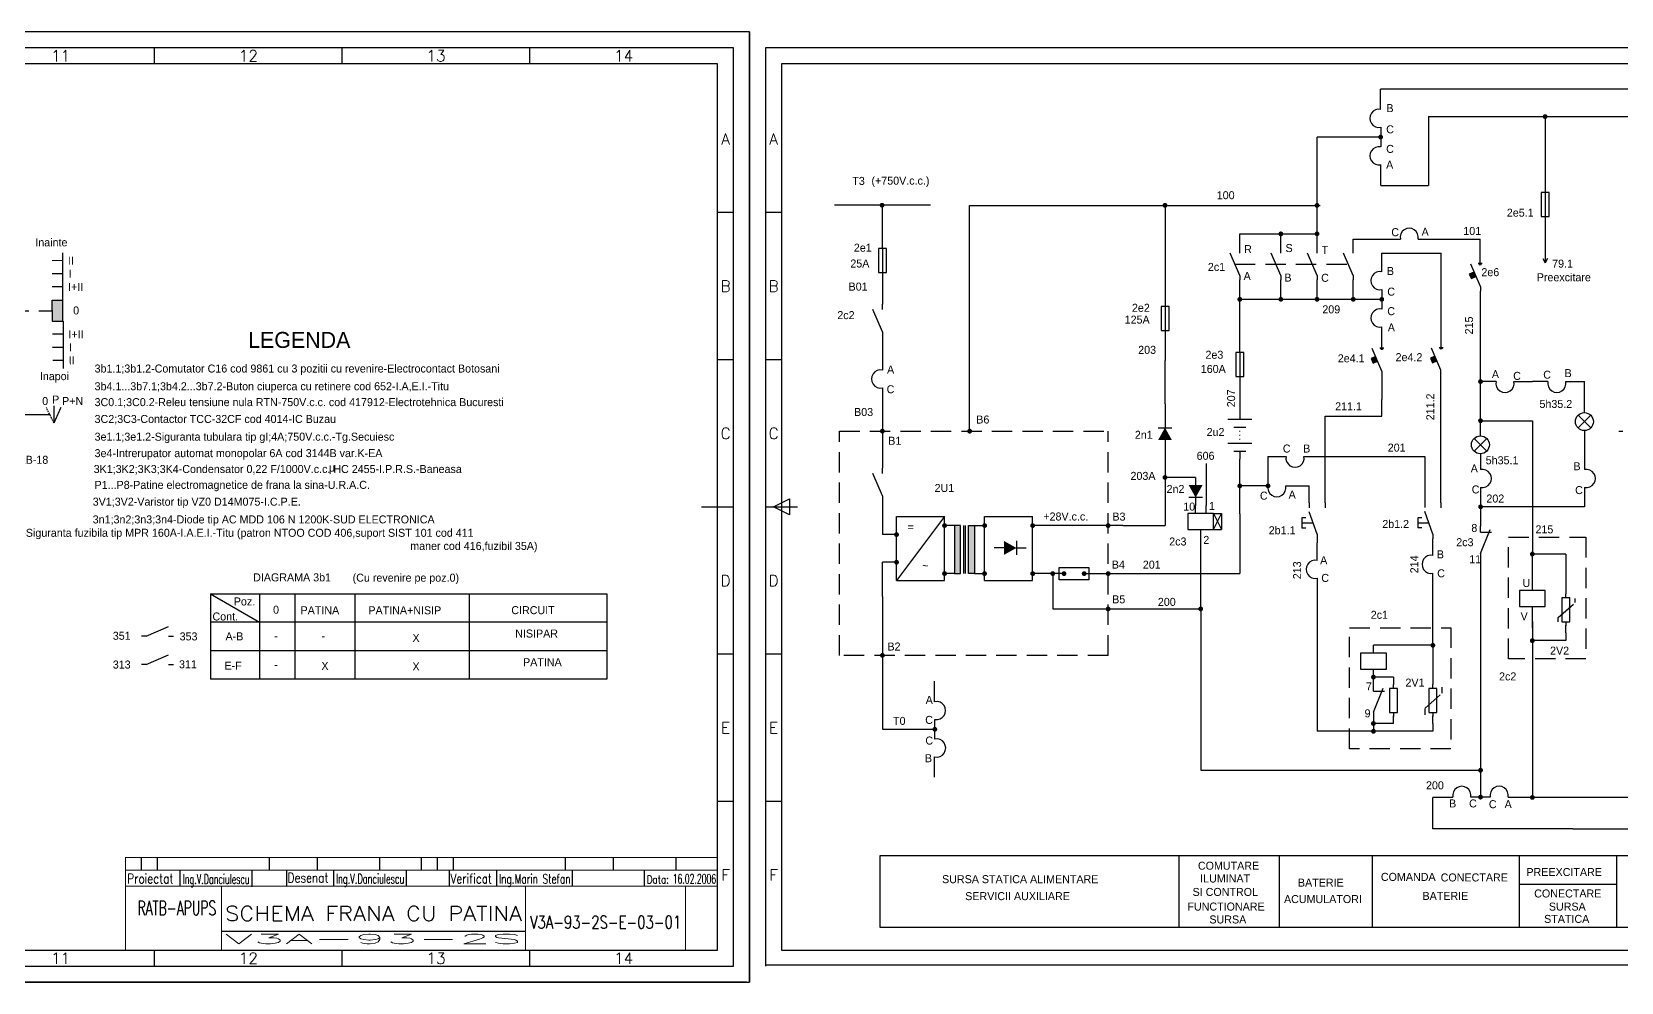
# Model space of a CAD drawing. Header units: millimetres. Extents: x 779 to 5457, y 14 to 905.
# Drawn here: x 2656.8 to 3153.5, y 310.9 to 607.9 of the extents above; entities that cross this region are included whole.
import ezdxf
from ezdxf.enums import TextEntityAlignment as Align

# ---------------------------------------------------------------- set-up
doc = ezdxf.new("R2010")
doc.units = ezdxf.units.MM
doc.linetypes.add('DASHED', pattern=[0.75, 0.5, -0.25])
doc.linetypes.add('DASHED2', pattern=[9.525, 6.35, -3.175])
doc.layers.add('INDICATOR', color=7, linetype='Continuous')
doc.styles.add('ISO', font='SIMPLEX.shx')
doc.styles.add('ROMANS', font='ROMANS.shx', dxfattribs={"width": 0.8})

# ---------------------------------------------------------------- blocks, each defined once
blk = doc.blocks.new('4a4')
at = {"color": 70}
for p, q in [((-185.96, 287), (-185.96, 292)), ((-127.32, 287), (-127.32, 292)), ((-68.68, 287), (-68.68, 292)), ((-5, 240.5), (-10, 240.5)), ((-5, 194.5), (-10, 194.5)), ((-15, 148.5), (-5, 148.5)), ((-5, 102.5), (-10, 102.5)), ((-5, 56.5), (-10, 56.5)), ((-185.96, 5), (-185.96, 10)), ((-127.32, 5), (-127.32, 10)), ((-68.68, 5), (-68.68, 10))]:
    blk.add_line(p, q, dxfattribs=at)
at = {"color": 240}
for points in [[(0, 0), (0, 297), (-841, 297), (-841, 0)], [(-5, 5), (-5, 292), (-836, 292), (-836, 5)]]:
    blk.add_lwpolyline(points, close=True, dxfattribs=at)
at = {"color": 70}
blk.add_lwpolyline([(-831, 287), (-831, 10), (-10, 10), (-10, 287)], close=True, dxfattribs=at)
at = {"color": 50, "style": 'ISO'}
for s, p in [('11', (-215.28, 289.48)), ('12', (-156.64, 289.48)), ('13', (-98, 289.48)), ('14', (-39.36, 289.48)), ('A', (-7.5, 263.5)), ('B', (-7.5, 217.5)), ('C', (-7.5, 171.5)), ('D', (-7.5, 125.5)), ('E', (-7.5, 79.5)), ('F', (-7.5, 33.5)), ('11', (-215.28, 7.48)), ('12', (-156.64, 7.48)), ('13', (-98, 7.48)), ('14', (-39.36, 7.48))]:
    blk.add_text(s, height=3.5, dxfattribs=at).set_placement(p, align=Align.MIDDLE)
blk = doc.blocks.new('indic-el')
at = {"layer": 'INDICATOR', "color": 1}
for p, q in [((-180, 25), (-180, 29)), ((-175, 25), (-175, 29)), ((-167.9, 20), (-167.9, 25)), ((-140, 25), (-140, 29)), ((-134.65, 20.08), (-134.65, 25.08)), ((-125, 25), (-125, 29)), ((-119.93, 20), (-119.93, 25)), ((-105.5, 25), (-105.5, 29)), ((-97.19, 20), (-97.19, 25)), ((-87.5, 25), (-87.5, 29)), ((-83.77, 20), (-83.77, 25)), ((-82.5, 25), (-82.5, 29)), ((-69.03, 20), (-69.03, 25)), ((-47.5, 25), (-47.5, 29)), ((-45.33, 20), (-45.33, 25)), ((-32.5, 25), (-32.5, 29)), ((-22.83, 20), (-22.83, 25)), ((-13, 25), (-13, 29)), ((-145.42, 19.8), (-145.42, 24.8)), ((-155, 6), (-60, 6))]:
    blk.add_line(p, q, dxfattribs=at)
at = {"layer": 'INDICATOR'}
blk.add_line((-92.5, 25), (-92.5, 29), dxfattribs=at)
at = {"layer": 'INDICATOR', "const_width": 0.3, "flags": 128}
for points in [[(0, 29), (-185, 29), (-185, 0)], [(0, 25), (-185, 25)], [(0, 20), (-185, 20)], [(-155, 0), (-155, 20)], [(-60, 0), (-60, 20)], [(-10, 0), (-10, 20)]]:
    blk.add_lwpolyline(points, dxfattribs=at)
at = {"layer": 'INDICATOR', "color": 1, "style": 'ROMANS', "width": 0.8}
for s, height, p in [('Proiectat', 3, (-184.48, 20.88)), ('Desenat', 3, (-134.37, 21.17)), ('Verificat', 3, (-83.49, 20.88)), ('Data:', 2.5, (-22.15, 20.88))]:
    blk.add_text(s, height=height, dxfattribs=at).set_placement(p)
at = {"layer": 'INDICATOR', "style": 'ROMANS', "width": 0.570908}
blk.add_text('RATB-APUPS', height=4.5, dxfattribs=at).set_placement((-181.28, 10.96), (-156.69, 10.96), align=Align.FIT)
at = {"layer": 'INDICATOR', "color": 1, "style": 'ROMANS'}
for tag, height, width, p, p2 in [('PROIECTAT', 3, 0.908325, (-167.12, 20.74), (-146.23, 20.74)), ('DESENAT', 3, 1.116423, (-119.25, 20.84), (-97.88, 20.84)), ('VERIFICAT', 3, 1.074468, (-68.34, 20.8), (-45.93, 20.8)), ('DATA', 3, 1.321041, (-14.04, 20.81), (-0.45, 20.81)), ('NUME_DESEN', 4.5, 2.080219, (-153.9, 9.22), (-61.18, 9.22)), ('NUMAR', 4, 2.383056, (-58.61, 6.76), (-11.4, 6.76)), ('ANS', 3, 11.421134, (-154.04, 2.01), (-61.04, 2.01))]:
    blk.add_attdef(tag, text='', height=height, dxfattribs=dict(at, width=width)).set_placement(p, p2, align=Align.FIT)

msp = doc.modelspace()

# ---------------------------------------------------------------- hatches: boundary and pattern name
msp.add_hatch(color=1).paths.add_polyline_path([(2666.47, 524.11), (2663.16, 524.11), (2663.16, 520.8), (2663.2, 517.49), (2666.47, 517.53)])

# ---------------------------------------------------------------- linework, layer by layer
at = {"color": 240}
for p, q in [((2881.12, 607.94), (2881.12, 310.94)), ((2886.12, 602.94), (2886.12, 315.94)), ((3317.12, 602.94), (2886.12, 602.94)), ((2670.12, 310.94), (2250.12, 310.94)), ((2880.12, 310.94), (2670.12, 310.94))]:
    msp.add_line(p, q, dxfattribs=at)
at = {"color": 70}
for p, q in [((2891.12, 597.94), (2891.12, 320.94)), ((3312.12, 597.94), (2891.12, 597.94)), ((2891.12, 551.44), (2886.12, 551.44)), ((2891.12, 505.44), (2886.12, 505.44)), ((2888.62, 459.44), (2893.62, 461.94)), ((2893.62, 461.94), (2893.62, 456.94)), ((2886.12, 459.44), (2896.12, 459.44)), ((2893.62, 456.94), (2888.62, 459.44)), ((2891.12, 413.44), (2886.12, 413.44)), ((2891.12, 367.44), (2886.12, 367.44)), ((2891.12, 320.94), (3312.12, 320.94))]:
    msp.add_line(p, q, dxfattribs=at)
at = {"color": 1}
for p, q in [((3166.11, 589.96), (3078.29, 589.96)), ((3078.29, 583.67), (3078.29, 589.96)), ((3093.21, 581.43), (3192.68, 581.43)), ((3093.21, 581.43), (3093.22, 559.9)), ((3129.67, 581.43), (3129.67, 563.21)), ((3078.3, 578.1), (3078.3, 571.98)), ((3078.3, 575.04), (3058.42, 575.04)), ((3058.42, 569.02), (3058.42, 575.04)), ((3058.42, 554.08), (3058.42, 569.02)), ((3078.31, 559.89), (3078.31, 566.42)), ((3129.67, 563.21), (3129.67, 535.82)), ((3078.31, 559.89), (3093.22, 559.9)), ((2907.67, 553.84), (2914.05, 553.84)), ((2914.05, 553.84), (2919.62, 553.84)), ((2919.62, 553.84), (2925.73, 553.84)), ((2922.6, 540.21), (2922.6, 553.74)), ((2925.73, 553.84), (2931.28, 553.84)), ((2931.28, 553.84), (2937.66, 553.84)), ((2949.87, 553.7), (3059.44, 553.7)), ((2949.87, 517.88), (2949.87, 553.7)), ((3010.91, 553.7), (3010.91, 505.21)), ((3058.42, 538.77), (3058.42, 553.7)), ((3034.27, 544.79), (3058.79, 544.79)), ((3034.27, 538.77), (3034.27, 544.79)), ((3047.1, 540.4), (3047.1, 544.79)), ((3069.73, 543.18), (3084.45, 543.18)), ((3069.73, 538.77), (3069.73, 543.18)), ((3090.03, 543.18), (3109.36, 543.18)), ((3109.36, 535.59), (3109.36, 543.18)), ((2666.47, 536.43), (2663.16, 536.41)), ((2666.47, 517.53), (2666.47, 538.89)), ((2922.6, 540.21), (2922.6, 532.71)), ((3034.27, 531.79), (3031.27, 538.79)), ((3047.1, 531.79), (3044.1, 538.79)), ((3047.1, 538.77), (3047.1, 540.4)), ((3058.42, 531.79), (3055.42, 538.79)), ((3069.73, 531.79), (3066.73, 538.79)), ((3078.63, 532.96), (3078.63, 538.75)), ((3078.63, 538.75), (3097.21, 538.75)), ((3097.21, 509.28), (3097.21, 538.75)), ((3128.92, 537.1), (3129.67, 535.73)), ((3130.42, 537.1), (3129.67, 535.73)), ((2666.47, 532.32), (2663.16, 532.3)), ((2922.6, 532.71), (2922.6, 531.46)), ((2922.6, 531.46), (2922.6, 528.26)), ((3034.27, 531.79), (3034.27, 530.41)), ((3047.1, 531.79), (3047.1, 530.41)), ((3058.42, 531.79), (3058.42, 530.41)), ((3069.73, 531.79), (3069.73, 530.41)), ((3109.51, 528.34), (3106.51, 535.34)), ((3108.73, 535.59), (3109.99, 535.59)), ((2666.47, 528.21), (2663.16, 528.19)), ((2922.6, 529.86), (2922.6, 522.81)), ((3034.27, 524.34), (3034.27, 530.41)), ((3047.1, 524.34), (3047.1, 530.41)), ((3058.42, 524.34), (3058.42, 530.41)), ((3069.73, 524.34), (3069.73, 530.41)), ((3078.64, 527.39), (3078.64, 521.27)), ((3109.51, 528.34), (3109.51, 526.84)), ((3109.51, 498.62), (3109.51, 526.84)), ((2663.16, 524.11), (2666.47, 524.11)), ((2663.16, 520.8), (2663.16, 524.11)), ((2922.6, 521.17), (2922.6, 522.81)), ((3034.27, 508.95), (3034.27, 524.75)), ((3034.27, 524.34), (3069.73, 524.34)), ((3078.64, 524.33), (3050.41, 524.33)), ((2663.16, 520.8), (2663.2, 517.49)), ((2663.2, 517.49), (2666.51, 517.53)), ((2666.74, 502.75), (2666.74, 517.53)), ((2922.6, 514.19), (2919.6, 521.19)), ((2949.87, 483.14), (2949.87, 517.88)), ((2666.56, 513.42), (2663.25, 513.4)), ((2922.6, 514.19), (2922.6, 502.24)), ((3078.64, 509.18), (3078.64, 515.7)), ((2666.61, 509.32), (2663.3, 509.3)), ((3034.27, 507.7), (3034.27, 508.95)), ((3034.27, 508.14), (3034.27, 508.58)), ((3034.27, 507.7), (3034.27, 500.2)), ((3078.64, 501.93), (3075.64, 508.93)), ((3078.01, 509.18), (3079.27, 509.18)), ((3097.11, 502.25), (3094.21, 509.03)), ((3096.58, 509.28), (3097.84, 509.28)), ((2666.66, 505.21), (2663.35, 505.19)), ((3010.91, 499.71), (3010.91, 505.21)), ((3078.64, 501.93), (3078.64, 493.02)), ((3097.11, 460.7), (3097.11, 502.25)), ((2922.6, 496.67), (2922.6, 483.52)), ((3010.91, 498.46), (3010.91, 499.71)), ((3010.91, 492.97), (3010.91, 498.46)), ((3034.27, 500.2), (3034.27, 486.87)), ((3114.37, 498.62), (3109.51, 498.62)), ((3109.51, 491.11), (3109.51, 498.62)), ((3119.93, 498.63), (3125.69, 498.63)), ((3130.55, 498.62), (3125.69, 498.62)), ((3136.12, 498.63), (3142, 498.63)), ((3142, 491.12), (3142, 498.63)), ((3010.91, 491.72), (3010.91, 492.97)), ((3010.91, 491.72), (3010.91, 484.22)), ((3078.65, 487.82), (3078.64, 493.02)), ((2662.51, 488.19), (2647.29, 488.19)), ((3030.52, 486.87), (3038.02, 486.87)), ((3060.91, 487.82), (3078.65, 487.82)), ((3060.91, 460.7), (3060.91, 487.82)), ((3109.51, 481.68), (3109.51, 491.11)), ((3143.93, 484.14), (3139.97, 488.1)), ((3143.93, 488.1), (3139.97, 484.14)), ((3142, 488.92), (3142, 491.12)), ((2922.6, 483.52), (2922.6, 471.53)), ((3032.4, 484.37), (3036.15, 484.37)), ((3109.51, 486.4), (3125.69, 486.4)), ((3125.69, 486.4), (3125.69, 453.01)), ((3142, 483.32), (3142, 471.15)), ((3153.99, 483), (3152.74, 483)), ((3010.91, 480.46), (3010.91, 453.63)), ((3030.52, 479.37), (3038.02, 479.37)), ((3032.4, 476.87), (3036.15, 476.87)), ((3034.27, 476.87), (3034.27, 474.37)), ((3111.44, 476.91), (3107.48, 480.86)), ((3111.44, 480.86), (3107.48, 476.91)), ((3023.76, 473.08), (3023.76, 468.67)), ((3034.27, 458.57), (3034.27, 474.37)), ((3043.09, 475.24), (3043.09, 466.03)), ((3043.09, 475.24), (3048.76, 475.24)), ((3054.32, 475.25), (3092.12, 475.24)), ((3092.12, 475.24), (3092.11, 460.74)), ((3109.51, 476.08), (3109.51, 471.15)), ((2922.6, 462.91), (2919.6, 469.91)), ((2922.6, 469.89), (2922.6, 471.53)), ((3020.48, 468.67), (3010.91, 468.67)), ((3020.48, 468.67), (3020.48, 459.86)), ((3023.76, 468.67), (3023.76, 459.86)), ((2922.6, 462.91), (2922.6, 461.53)), ((3043.08, 466.03), (3034.27, 466.03)), ((3048.65, 466.04), (3055.91, 466.04)), ((3055.91, 460.7), (3055.91, 466.03)), ((3109.52, 465.58), (3109.52, 453.41)), ((3142, 465.58), (3141.99, 459.46)), ((2922.6, 461.53), (2922.6, 450.82)), ((3020.48, 457.36), (3020.48, 459.86)), ((3023.76, 457.36), (3023.76, 459.86)), ((3026.11, 457.36), (3028.58, 457.36)), ((3034.27, 457.32), (3034.27, 458.57)), ((3034.27, 457.32), (3034.27, 438.62)), ((3055.91, 460.7), (3055.91, 459.2)), ((3058.41, 450.95), (3055.91, 457.95)), ((3060.91, 460.7), (3060.91, 459.2)), ((3092.11, 460.74), (3092.11, 459.24)), ((3094.61, 450.99), (3092.11, 457.99)), ((3097.11, 460.7), (3097.11, 459.2)), ((3141.99, 459.46), (3109.52, 459.46)), ((2942.03, 456.52), (2927.03, 436.52)), ((2927.03, 436.52), (2927.03, 456.52)), ((2927.03, 456.52), (2942.03, 456.52)), ((2942.03, 436.52), (2942.03, 456.52)), ((2945.15, 453.63), (2942.03, 453.63)), ((2948.03, 438.63), (2948.03, 453.63)), ((2948.53, 438.63), (2948.53, 453.63)), ((2951.4, 453.63), (2954.53, 453.63)), ((2954.55, 436.52), (2954.55, 456.52)), ((2954.55, 456.52), (2969.55, 456.52)), ((2969.55, 436.52), (2969.55, 456.52)), ((2997.78, 453.63), (2969.58, 453.63)), ((2997.78, 453.63), (3010.91, 453.63)), ((3022.06, 427.59), (3022.06, 452.36)), ((3026.11, 452.36), (3028.58, 452.36)), ((3054.91, 456.06), (3053.66, 456.06)), ((3053.66, 456.06), (3053.66, 452.83)), ((3053.66, 454.45), (3057.16, 454.45)), ((3054.91, 452.83), (3053.66, 452.83)), ((3089.86, 456.1), (3089.86, 452.88)), ((3091.11, 456.1), (3089.86, 456.1)), ((3089.86, 454.49), (3093.36, 454.49)), ((3091.11, 452.88), (3089.86, 452.88)), ((3109.52, 451.57), (3109.52, 453.41)), ((3109.52, 444.91), (3112.52, 452.41)), ((3125.69, 453.01), (3125.69, 446.94)), ((2927.03, 450.82), (2922.6, 450.82)), ((3058.41, 450.95), (3058.41, 449.45)), ((3058.41, 449.45), (3058.41, 448.2)), ((3058.42, 442.75), (3058.41, 448.2)), ((3094.61, 450.99), (3094.61, 449.49)), ((3094.61, 444.31), (3094.61, 449.49)), ((2927.03, 442.18), (2922.6, 442.18)), ((2922.6, 431.47), (2922.6, 442.18)), ((2960.66, 446.65), (2957.56, 446.65)), ((2964.34, 446.65), (2967.56, 446.65)), ((3109.52, 444.91), (3109.52, 377.17)), ((3125.69, 446.94), (3125.69, 444.63)), ((3136.19, 444.73), (3125.69, 444.73)), ((3125.69, 433.37), (3125.69, 444.63)), ((3136.19, 444.73), (3136.19, 432.27)), ((2945.15, 438.63), (2942.03, 438.63)), ((2951.4, 438.63), (2954.53, 438.63)), ((2979.36, 438.62), (2969.95, 438.62)), ((2975.83, 438.25), (2975.84, 427.59)), ((2977.83, 440.56), (2982.51, 440.56)), ((2977.83, 436.65), (2977.83, 440.56)), ((2982.47, 440.56), (2987.15, 440.56)), ((2985.66, 438.62), (2997.78, 438.62)), ((2987.15, 440.56), (2987.15, 436.65)), ((2997.78, 438.62), (3024.04, 438.62)), ((3024.04, 438.62), (3034.27, 438.62)), ((3058.43, 437.19), (3058.43, 389.34)), ((3094.61, 416.22), (3094.61, 438.74)), ((2712.61, 432.33), (2836.51, 432.33)), ((2712.61, 432.33), (2712.61, 405.62)), ((2712.61, 432.33), (2727.95, 423.42)), ((2727.95, 432.33), (2727.95, 405.62)), ((2739.02, 432.33), (2739.02, 405.62)), ((2757.81, 432.33), (2757.81, 405.62)), ((2793.51, 432.33), (2793.51, 405.62)), ((2836.51, 432.33), (2836.51, 405.62)), ((2927.03, 436.52), (2942.03, 436.52)), ((2954.55, 436.52), (2969.55, 436.52)), ((2982.51, 436.65), (2977.83, 436.65)), ((2987.15, 436.65), (2982.51, 436.65)), ((3136.19, 431.02), (3136.19, 432.27)), ((2922.6, 431.47), (2922.6, 410.73)), ((2975.84, 427.59), (2997.78, 427.59)), ((2997.78, 427.59), (3022.44, 427.59)), ((3022.06, 427.59), (3022.06, 377.17)), ((3125.69, 425.87), (3125.69, 428.37)), ((3139.07, 429.61), (3139.08, 430.89)), ((2836.51, 423.42), (2712.61, 423.42)), ((3125.69, 423.37), (3125.69, 425.87)), ((3125.69, 423.62), (3125.69, 368.68)), ((3125.69, 421.53), (3125.69, 423.37)), ((3133.74, 423.6), (3133.74, 424.92)), ((3136.19, 423.52), (3136.19, 422.27)), ((3136.19, 420.09), (3136.19, 422.48)), ((2692.52, 419.1), (2691.14, 419.1)), ((2692.52, 419.1), (2699.52, 422.1)), ((2699.5, 419.1), (2701.13, 419.1)), ((3136.19, 417.68), (3125.69, 417.68)), ((3136.19, 420.09), (3136.19, 417.68)), ((2692.52, 410.2), (2699.52, 413.2)), ((2836.51, 414.52), (2712.61, 414.52)), ((3094.61, 416.22), (3076.04, 416.22)), ((3076.04, 413.79), (3076.04, 416.22)), ((3094.61, 416.22), (3094.61, 403.93)), ((2692.52, 410.2), (2691.14, 410.2)), ((2699.5, 410.2), (2701.13, 410.2)), ((2922.6, 410.73), (2922.6, 389.99)), ((3076.04, 406.28), (3076.04, 408.79)), ((2836.51, 405.62), (2712.61, 405.62)), ((2938.89, 398.6), (2938.89, 404.98)), ((3082.31, 406.31), (3076.04, 406.31)), ((3076.04, 403.78), (3076.04, 406.28)), ((3076.04, 401.94), (3076.04, 403.78)), ((3076.04, 395.28), (3079.04, 402.78)), ((3082.31, 406.31), (3082.31, 403.93)), ((3082.31, 402.68), (3082.31, 403.93)), ((3094.61, 402.68), (3094.61, 403.93)), ((2938.99, 386.91), (2938.99, 393.03)), ((3076.04, 395.28), (3076.04, 389.34)), ((3082.31, 395.18), (3082.31, 393.93)), ((3082.32, 391.75), (3082.32, 394.14)), ((3094.61, 395.18), (3094.61, 393.93)), ((3094.61, 391.75), (3094.61, 394.14)), ((2922.6, 389.99), (2938.99, 389.97)), ((3094.61, 389.34), (3058.43, 389.34)), ((3082.32, 391.75), (3076.04, 391.75)), ((3094.61, 391.75), (3094.61, 389.34)), ((2938.89, 374.99), (2938.89, 381.37)), ((3022.06, 377.17), (3109.89, 377.17)), ((3109.5, 377.17), (3109.5, 368.78)), ((3100.87, 368.68), (3094.62, 368.68)), ((3094.62, 358.85), (3094.62, 368.68)), ((3112.56, 368.78), (3106.44, 368.78)), ((3161.81, 368.68), (3118.1, 368.68)), ((3138.33, 358.85), (3094.62, 358.85)), ((3138.33, 358.85), (3148.02, 358.89)), ((3148.02, 358.89), (3155.9, 358.89)), ((2921.95, 350.55), (3608.33, 350.55)), ((2921.95, 328.05), (2921.95, 350.55)), ((3015.21, 350.55), (3015.21, 328.05)), ((3046.55, 350.55), (3046.55, 328.05)), ((3075.69, 350.55), (3075.69, 328.05)), ((3121.6, 350.55), (3121.6, 328.05)), ((3151.99, 350.55), (3151.99, 328.05)), ((3121.6, 341.57), (3151.99, 341.57)), ((3608.33, 328.05), (2921.95, 328.05)), ((2886.12, 316.32), (3496.12, 316.32))]:
    msp.add_line(p, q, dxfattribs=at)
at = {"color": 1, "linetype": 'DASHED2'}
for p, q in [((3032.77, 535.29), (3068.23, 535.29)), ((2649.54, 520.71), (2663.16, 520.71)), ((2909.2, 413.08), (2909.2, 483.14)), ((2909.2, 483.14), (2993.13, 483.14)), ((2993.13, 413.08), (2993.13, 483.14)), ((3118.22, 450), (3142.4, 450)), ((3118.22, 411.96), (3118.22, 450)), ((3142.4, 450), (3142.4, 411.96)), ((3133.74, 424.92), (3139.07, 429.61)), ((3068.58, 421.73), (3100.23, 421.73)), ((3068.58, 383.9), (3068.58, 421.73)), ((3100.23, 421.73), (3100.23, 383.9)), ((2993.13, 413.08), (2909.2, 413.08)), ((3142.4, 411.96), (3118.22, 411.96)), ((3097.49, 401.27), (3097.49, 403.19)), ((3092.16, 396.58), (3097.49, 401.27)), ((3092.16, 394.54), (3092.16, 396.46)), ((3100.23, 383.9), (3068.58, 383.9))]:
    msp.add_line(p, q, dxfattribs=at)
at = {"color": 1, "linetype": 'DASHED'}
msp.add_line((2663.76, 485.7), (2661.32, 490.54), dxfattribs=at)
at = {"color": 1, "const_width": 0.75}
for points in [[(3129.3, 581.43, 1), (3130.05, 581.43, 1)], [(3077.92, 575.04, 1), (3078.67, 575.04, 1)], [(2922.13, 553.74, 1), (2922.88, 553.74, 1)], [(3010.53, 553.7, 1), (3011.28, 553.7, 1)], [(3058.04, 553.7, 1), (3058.79, 553.7, 1)], [(3046.73, 544.79, 1), (3047.48, 544.79, 1)], [(3058.04, 544.79, 1), (3058.79, 544.79, 1)], [(3033.9, 524.34, 1), (3034.65, 524.34, 1)], [(3046.73, 524.34, 1), (3047.48, 524.34, 1)], [(3058.04, 524.34, 1), (3058.79, 524.34, 1)], [(3069.36, 524.34, 1), (3070.11, 524.34, 1)], [(3078.26, 524.33, 1), (3079.01, 524.33, 1)], [(3109.13, 498.62, 1), (3109.88, 498.62, 1)], [(3109.13, 486.4, 1), (3109.88, 486.4, 1)], [(2922.23, 483.14, 1), (2922.98, 483.14, 1)], [(2949.5, 483.14, 1), (2950.25, 483.14, 1)], [(3010.53, 468.67, 1), (3011.28, 468.67, 1)], [(3033.9, 466.03, 1), (3034.65, 466.03, 1)], [(3042.71, 466.03, 1), (3043.46, 466.03, 1)], [(3109.14, 459.5, 1), (3109.89, 459.5, 1)], [(2941.65, 453.63, 1), (2942.4, 453.63, 1)], [(2954.18, 453.63, 1), (2954.93, 453.63, 1)], [(2969.93, 453.63, -1), (2969.18, 453.63, -1)], [(2992.76, 453.63, 1), (2993.51, 453.63, 1)], [(2926.65, 450.82, 1), (2927.4, 450.82, 1)], [(2926.65, 442.18, 1), (2927.4, 442.18, 1)], [(3125.31, 444.73, 1), (3126.06, 444.73, 1)], [(2941.65, 438.63, 1), (2942.4, 438.63, 1)], [(2954.15, 438.63, 1), (2954.9, 438.63, 1)], [(2969.95, 438.63, -1), (2969.2, 438.63, -1)], [(2975.46, 438.63, 1), (2976.21, 438.63, 1)], [(2978.98, 438.62, 1), (2979.73, 438.62, 1)], [(2985.28, 438.62, 1), (2986.03, 438.62, 1)], [(2992.76, 438.62, 1), (2993.51, 438.62, 1)], [(2992.76, 427.59, 1), (2993.51, 427.59, 1)], [(3021.69, 427.59, 1), (3022.44, 427.59, 1)], [(3125.31, 417.68, 1), (3126.06, 417.68, 1)], [(2922.23, 413.08, 1), (2922.98, 413.08, 1)], [(3094.24, 416.22, 1), (3094.99, 416.22, 1)], [(3075.67, 406.28, 1), (3076.42, 406.28, 1)], [(3075.67, 391.78, -1), (3076.42, 391.78, -1)], [(2938.61, 389.97, 1), (2939.36, 389.97, 1)], [(3075.67, 389.34, 1), (3076.42, 389.34, 1)], [(3109.14, 377.17, 1), (3109.89, 377.17, 1)], [(3109.5, 368.4, 1), (3109.5, 369.15, 1)], [(3125.31, 368.68, 1), (3126.06, 368.68, 1)]]:
    msp.add_lwpolyline(points, format="xyb", close=True, dxfattribs=at)
at = {"color": 1, "flags": 128}
for points in [[(3130.92, 550.2), (3130.92, 557.7), (3128.42, 557.7), (3128.42, 550.2)], [(2923.85, 532.71), (2923.85, 540.21), (2921.35, 540.21), (2921.35, 532.71)], [(3108.04, 531.45), (3107.41, 532.87), (3105.99, 532.23), (3106.63, 530.82)], [(3012.16, 514.62), (3012.16, 522.12), (3009.66, 522.12), (3009.66, 514.62)], [(3035.52, 500.2), (3035.52, 507.7), (3033.02, 507.7), (3033.02, 500.2)], [(3077.33, 505.04), (3076.7, 506.45), (3075.28, 505.82), (3075.91, 504.4)], [(3095.89, 505.14), (3095.26, 506.56), (3093.84, 505.93), (3094.47, 504.51)], [(3018.01, 457.36), (3018.01, 452.36), (3026.11, 452.36), (3026.11, 457.36)], [(2947.03, 438.63), (2947.03, 453.63), (2945.15, 453.63), (2945.15, 438.63)], [(2949.53, 438.63), (2949.53, 453.63), (2951.4, 453.63), (2951.4, 438.63)], [(3129.74, 428.37), (3129.74, 433.37), (3121.64, 433.37), (3121.64, 428.37)], [(3137.44, 423.52), (3137.44, 431.02), (3134.94, 431.02), (3134.94, 423.52)], [(3080.09, 408.79), (3080.09, 413.79), (3071.99, 413.79), (3071.99, 408.79)], [(3083.56, 395.18), (3083.56, 402.68), (3081.06, 402.68), (3081.06, 395.18)], [(3095.86, 395.18), (3095.86, 402.68), (3093.36, 402.68), (3093.36, 395.18)]]:
    msp.add_lwpolyline(points, close=True, dxfattribs=at)
at = {"color": 1, "const_width": 0.4, "flags": 128}
for points in [[(2663.76, 485.7), (2663.78, 491.12)], [(2663.76, 485.7), (2665.96, 490.65)]]:
    msp.add_lwpolyline(points, dxfattribs=at)
at = {"color": 1, "const_width": 0.24, "flags": 128}
for points in [[(3010.91, 483.99), (3008.94, 480.46), (3012.87, 480.46)], [(3020.48, 462.63), (3022.44, 466.16), (3018.52, 466.16)], [(2964.24, 446.65), (2960.71, 448.61), (2960.71, 444.69)]]:
    msp.add_lwpolyline(points, close=True, dxfattribs=at)
at = {"color": 1, "flags": 128}
for points in [[(3008.74, 484.22), (3013.07, 484.22)], [(3022.65, 462.41), (3018.31, 462.41)], [(2964.46, 448.82), (2964.46, 444.48)], [(3109.52, 451.57), (3112.93, 451.57)], [(3076.04, 401.94), (3079.45, 401.94)]]:
    msp.add_lwpolyline(points, dxfattribs=at)
at = {"color": 1, "const_width": 0.2, "flags": 128}
for points in [[(3034.17, 483.12, 1), (3034.37, 483.12, 1)], [(3034.17, 481.87, 1), (3034.37, 481.87, 1)], [(3034.17, 480.62, 1), (3034.37, 480.62, 1)]]:
    msp.add_lwpolyline(points, format="xyb", close=True, dxfattribs=at)
at = {"color": 1}
for points in [[(3026.11, 457.36), (3028.58, 452.36)], [(3026.11, 452.36), (3028.58, 457.36), (3028.58, 452.36)]]:
    msp.add_lwpolyline(points, dxfattribs=at)
for centre, radius in [((3109.36, 535.32), 0.273), ((3078.64, 508.9), 0.273), ((3097.21, 509.01), 0.273), ((3141.95, 486.12), 2.8), ((3109.46, 478.88), 2.8)]:
    msp.add_circle(centre, radius, dxfattribs=at)
for centre, start, end in [((3077.75, 580.89), 78.9161, 281.1894), ((3077.75, 569.2), 78.9161, 281.1894), ((3087.24, 543.7), 349.3218, 190.6782), ((3078.09, 530.17), 78.9161, 281.1894), ((3078.09, 518.49), 78.9161, 281.1894), ((2922.06, 499.45), 78.9161, 281.1894), ((3117.15, 498.08), 168.9161, 11.1894), ((3133.33, 498.08), 168.9161, 11.1894), ((3051.54, 474.7), 168.9161, 11.1894), ((3110.06, 468.36), 258.9161, 101.1894), ((3142.55, 468.37), 258.9161, 101.1894), ((3045.87, 465.49), 168.9161, 11.1894), ((3057.87, 439.97), 78.9161, 281.2951), ((3094.07, 441.53), 78.9161, 281.1894), ((2939.53, 395.82), 258.9161, 101.1894), ((2939.54, 384.13), 258.9161, 101.1894), ((3103.65, 369.32), 348.9161, 191.1894), ((3115.34, 369.33), 348.9161, 191.1894)]:
    msp.add_arc(centre, 2.84, start, end, dxfattribs=at)
for points in [[(3106.63, 530.82), (3105.99, 532.23), (3108.04, 531.45), (3107.41, 532.87)], [(3075.91, 504.4), (3075.28, 505.82), (3077.33, 505.04), (3076.7, 506.45)], [(3094.47, 504.51), (3093.84, 505.93), (3095.89, 505.14), (3095.26, 506.56)], [(3010.9, 484), (3012.82, 480.48), (3008.99, 480.46)], [(3020.49, 462.63), (3018.57, 466.15), (3022.39, 466.17)], [(2945.15, 438.63), (2945.15, 453.63), (2947.03, 438.63), (2947.03, 453.63)], [(2951.4, 438.63), (2951.4, 453.63), (2949.53, 438.63), (2949.53, 453.63)], [(2964.24, 446.66), (2960.73, 444.74), (2960.7, 448.56)]]:
    msp.add_solid(points, dxfattribs=at)

# ---------------------------------------------------------------- block references
msp.add_blockref('4a4', (2881.12, 310.94))
ref = msp.add_blockref('indic-el', (2871.12, 320.94), dxfattribs=at)
ref.add_attrib('NUME_DESEN', 'SCHEMA FRANA CU PATINA', dxfattribs={"layer": 'INDICATOR', "color": 1, "height": 4.5, "style": 'ROMANS', "width": 1.008591}).set_placement((2717.22, 330.16), (2809.94, 330.16), align=Align.FIT)
ref.add_attrib('ANS', 'V3A-93-2S', dxfattribs={"layer": 'INDICATOR', "color": 1, "height": 3, "style": 'ROMANS', "width": 3.518944}).set_placement((2717.08, 322.95), (2810.08, 322.95), align=Align.FIT)
ref.add_attrib('NUMAR', 'V3A-93-2S-E-03-01', dxfattribs={"layer": 'INDICATOR', "color": 1, "height": 4, "style": 'ROMANS', "width": 0.696174}).set_placement((2812.51, 327.7), (2859.72, 327.7), align=Align.FIT)
ref.add_attrib('DESENAT', 'Ing.V.Danciulescu', dxfattribs={"layer": 'INDICATOR', "color": 1, "height": 3, "style": 'ROMANS', "width": 0.566669}).set_placement((2751.87, 341.78), (2773.24, 341.78), align=Align.FIT)
ref.add_attrib('VERIFICAT', 'Ing.Marin Stefan', dxfattribs={"layer": 'INDICATOR', "color": 1, "height": 3, "style": 'ROMANS', "width": 0.612783}).set_placement((2802.78, 341.74), (2825.19, 341.74), align=Align.FIT)
ref.add_attrib('DATA', '16.02.2006', dxfattribs={"layer": 'INDICATOR', "color": 1, "height": 3, "style": 'ROMANS', "width": 0.537373}).set_placement((2857.08, 341.75), (2870.67, 341.75), align=Align.FIT)
ref.add_attrib('PROIECTAT', 'Ing.V.Danciulescu', dxfattribs={"layer": 'INDICATOR', "color": 1, "height": 3, "style": 'ROMANS', "width": 0.553941}).set_placement((2704, 341.68), (2724.89, 341.68), align=Align.FIT)

# ---------------------------------------------------------------- texts
for s, p in [('B', (3080.09, 582.84)), ('C', (3080.02, 576.21)), ('C', (3080.02, 570.09)), ('A', (3080, 565.14)), ('T3', (2913.2, 560.09)), ('(+750V.c.c.)', (2919.19, 560.17)), ('100', (3027.08, 555.62)), ('2e5.1', (3117.73, 550.17)), ('C', (3081.63, 544.07)), ('A', (3091.08, 544.18)), ('101', (3104.13, 544.45)), ('Inainte', (2657.92, 540.89)), ('2e1', (2913.69, 539.22)), ('S', (3048.57, 539.1)), ('II', (2668.19, 535.15)), ('25A', (2912.59, 534.28)), ('R', (3035.63, 538.77)), ('T', (3059.87, 538.53)), ('79.1', (3131.88, 534.24)), ('I', (2668.32, 531.11)), ('2c1', (3024.3, 533.21)), ('A', (3035.47, 530.37)), ('B', (3048.21, 529.89)), ('C', (3059.7, 529.81)), ('B', (3080.23, 531.94)), ('2e6', (3109.77, 531.57)), ('Preexcitare', (3127.07, 529.98)), ('I+II', (2668.16, 526.98)), ('B01', (2912.04, 527.06)), ('C', (3080.36, 525.49)), ('0', (2669.74, 519.61)), ('2e2', (3000.58, 520.44)), ('209', (3060.07, 519.95)), ('C', (3080.36, 519.38)), ('2c2', (2908.52, 518.14)), ('125A', (2998.31, 516.75)), ('A', (3080.53, 514.29)), ('I+II', (2668.26, 512.19)), ('203', (3002.53, 507.3)), ('2e3', (3023.55, 505.77)), ('2e4.1', (3064.9, 504.65)), ('2e4.2', (3082.96, 505.01)), ('Inapoi', (2659.34, 499.08)), ('3b1.1;3b1.2-Comutator C16 cod 9861 cu 3 pozitii cu revenire-Electrocontact Botosani', (2676.44, 501.46)), ('A', (2924.06, 501.14)), ('160A', (3022.09, 501.33)), ('A', (3113.04, 499.7)), ('C', (3119.71, 499.16)), ('C', (3129.1, 499.53)), ('B', (3135.77, 500.03)), ('3b4.1...3b7.1;3b4.2...3b7.2-Buton ciuperca cu retinere cod 652-I.A,E.I.-Titu', (2676.44, 495.92)), ('C', (2923.94, 494.98)), ('0', (2660.06, 491.3)), ('P', (2663.17, 491.78)), ('P+N', (2666.28, 491.32)), ('3C0.1;3C0.2-Releu tensiune nula RTN-750V.c.c. cod 417912-Electrotehnica Bucuresti', (2676.44, 490.96)), ('211.1', (3064.08, 489.65)), ('5h35.2', (3127.92, 490.39)), ('3C2;3C3-Contactor TCC-32CF cod 4014-IC Buzau', (2676.44, 485.7)), ('B03', (2913.76, 487.87)), ('B6', (2951.94, 485.52)), ('3e1.1;3e1.2-Siguranta tubulara tip gI;4A;750V.c.c.-Tg.Secuiesc', (2676.44, 480.16)), ('2n1', (3001.49, 480.75)), ('2u2', (3023.91, 481.63)), ('3e4-Intrerupator automat monopolar 6A cod 3144B var.K-EA', (2676.44, 475.02)), ('B1', (2924.44, 478.88)), ('C', (3047.72, 476.46)), ('B', (3054.08, 476.46)), ('201', (3080.51, 476.75)), ('LB-18', (2653.05, 472.94)), ('3K1;3K2;3K3;3K4-Condensator 0,22 F/1000V.c.c. HC 2455-I.P.R.S.-Baneasa', (2676.15, 470.06)), ('606', (3020.8, 474.19)), ('A', (3106.44, 470.24)), ('5h35.1', (3111.12, 472.79)), ('B', (3138.53, 470.93)), ('P1...P8-Patine electromagnetice de frana la sina-U.R.A.C.', (2676.44, 465.11)), ('203A', (3000.13, 467.91)), ('3V1;3V2-Varistor tip VZ0 D14M075-I.C.P.E.', (2675.85, 459.85)), ('2U1', (2938.91, 464.14)), ('2n2', (3011.4, 463.82)), ('C', (3040.57, 461.73)), ('A', (3049.54, 462.07)), ('C', (3106.75, 463.68)), ('202', (3111.33, 460.84)), ('C', (3139.06, 463.47)), ('3n1;3n2;3n3;3n4-Diode tip AC MDD 106 N 1200K-SUD ELECTRONICA', (2675.85, 454.31)), ('+28V.c.c.', (2972.89, 455.22)), ('B3', (2994.47, 455.19)), ('10', (3016.61, 458.32)), ('1', (3024.63, 458.51)), ('3e2.1;3e3.1;3e2.2;3e3.2-Siguranta fuzibila tip MPR 160A-I.A.E.I.-Titu (patron NTOO COD 406,suport SIST 101 cod 411', (2617.6, 450.13)), ('=', (2930.48, 451.91)), ('2b1.1', (3043.32, 450.92)), ('2b1.2', (3078.8, 452.89)), ('8', (3106.63, 451.65)), ('215', (3126.67, 451.21)), ('maner cod 416,fuzibil 35A)', (2775.07, 446.02)), ('2c3', (3012.23, 447.41)), ('2', (3022.88, 447.91)), ('2c3', (3101.92, 447.19)), ('B4', (2994.28, 440.19)), ('201', (3003.98, 440.17)), ('A', (3059.39, 441.56)), ('B', (3095.84, 443.39)), ('11', (3105.96, 441.86)), ('DIAGRAMA 3b1', (2725.98, 436.2)), ('(Cu revenire pe poz.0)', (2757.07, 436.1)), ('~', (2935.03, 439.89)), ('C', (3059.74, 436.03)), ('C', (3095.96, 437.47)), ('Poz.', (2719.94, 428.67)), ('0', (2732.21, 426.09)), ('PATINA', (2740.8, 425.92)), ('PATINA+NISIP', (2762, 425.91)), ('CIRCUIT', (2806.65, 425.96)), ('B5', (2994.41, 429.34)), ('200', (3008.68, 428.54)), ('Cont.', (2713.28, 423.98)), ('351', (2682.13, 417.95)), ('353', (2703.01, 417.75)), ('A-B', (2717.36, 417.77)), ('-', (2732.56, 417.87)), ('-', (2747.37, 417.87)), ('X', (2775.77, 417.26)), ('NISIPAR', (2807.87, 418.65)), ('B2', (2924.18, 414.59)), ('313', (2682.13, 408.96)), ('311', (2702.82, 409.04)), ('E-F', (2717.04, 408.61)), ('-', (2732.56, 408.97)), ('X', (2747.3, 408.53)), ('X', (2775.77, 408.36)), ('PATINA', (2810.33, 409.7)), ('A', (2936.13, 397.91)), ('T0', (2925.93, 391.35)), ('C', (2935.99, 391.66)), ('C', (2936.04, 385.2)), ('B', (2935.89, 379.69)), ('200', (3092.47, 371.22)), ('B', (3099.67, 365.55)), ('C', (3105.93, 365.56)), ('C', (3112.11, 365.32)), ('A', (3117.03, 365.34)), ('COMUTARE', (3021.2, 346.1)), ('SURSA STATICA ALIMENTARE', (2941.25, 341.89)), ('ILUMINAT', (3021.9, 342.1)), ('BATERIE', (3052.45, 340.81)), ('COMANDA', (3078.37, 342.6)), ('CONECTARE', (3097.05, 342.43)), ('PREEXCITARE', (3123.84, 344.12)), ('SERVICII AUXILIARE', (2948.48, 336.59)), ('SI CONTROL', (3019.53, 337.9)), ('ACUMULATORI', (3048.1, 335.67)), ('BATERIE', (3091.37, 336.65)), ('CONECTARE', (3126.27, 337.42)), ('FUNCTIONARE', (3017.91, 333.33)), ('SURSA', (3130.85, 333.32)), ('SURSA', (3024.79, 329.3)), ('STATICA', (3129.37, 329.47))]:
    msp.add_text(s, height=2.5, dxfattribs=at).set_placement(p)
at = {"color": 50, "style": 'ISO'}
for s, p in [('A', (2888.62, 574.44)), ('B', (2888.62, 528.44)), ('C', (2888.62, 482.44)), ('D', (2888.62, 436.44)), ('E', (2888.62, 390.44)), ('F', (2888.62, 344.44))]:
    msp.add_text(s, height=3.5, dxfattribs=at).set_placement(p, align=Align.MIDDLE)
at = {"color": 1}
for s, p in [('215', (3107.14, 513.37)), ('207', (3032.82, 490.61)), ('211.2', (3095.05, 486.53)), ('213', (3053.43, 436.87)), ('214', (3090.04, 438.72))]:
    msp.add_text(s, height=2.5, rotation=90, dxfattribs=at).set_placement(p)
at = {"color": 3}
msp.add_text('LEGENDA', height=5, dxfattribs=at).set_placement((2724.41, 509.15))
at = {"color": 1, "text_generation_flag": 2}
for s, p in [('I', (2668.45, 510.55)), ('II', (2668.37, 506.5))]:
    msp.add_text(s, height=2.5, rotation=180.7291, dxfattribs=at).set_placement(p)
at = {"color": 1, "linetype": 'DASHED2'}
for s, p in [('U', (3122.63, 434.44)), ('2c1', (3075.2, 424.5)), ('V', (3122.02, 424.03)), ('2V2', (3131.23, 413.31)), ('2c2', (3115.29, 405.25)), ('7', (3073.69, 402.12)), ('2V1', (3086.04, 403.32)), ('9', (3073.27, 393.71))]:
    msp.add_text(s, height=2.5, dxfattribs=at).set_placement(p)
at = {"color": 1, "insert": (2749.65, 473), "char_height": 2.5, "width": 15.4771, "attachment_point": 1}
msp.add_mtext('{\\fSymbol|b0|i0|c2|p18;m}', dxfattribs=at)

doc.saveas('drawing.dxf')
